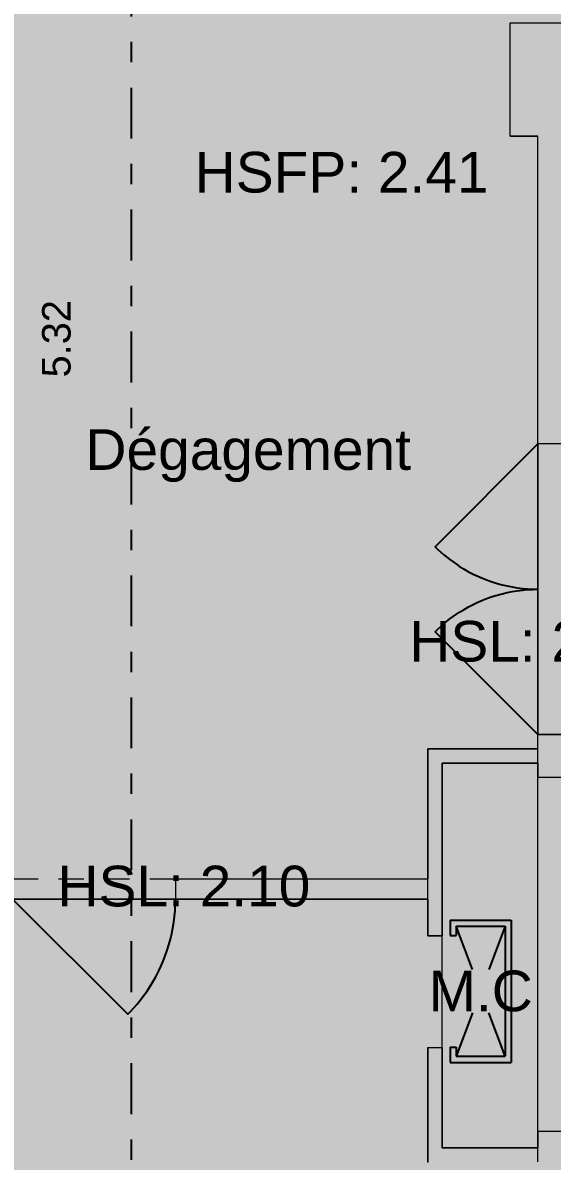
# Model space of a CAD drawing. Header units: metres. Extents: x 96 to 269, y -128 to -61.
# Drawn here: x 119.39 to 121.99, y -81.26 to -75.66 of the extents above; entities that cross this region are included whole.
import ezdxf
from ezdxf.enums import TextEntityAlignment as Align

# ---------------------------------------------------------------- set-up
doc = ezdxf.new("R2010")
doc.units = ezdxf.units.M
doc.header["$PDMODE"] = 3
doc.header["$PDSIZE"] = -2
doc.linetypes.add('CACHE2', pattern=[0.1875, 0.125, -0.0625])
doc.linetypes.add('TIRETPT2', pattern=[0.5, 0.25, -0.125, 0, -0.125])
doc.layers.get('0').update_dxf_attribs({"linetype": 'CONTINUOUS'})
doc.layers.get('Defpoints').update_dxf_attribs({"linetype": 'CONTINUOUS'})
for name, color, linetype in [('GEX_BAT_cloison', 2, 'CONTINUOUS'), ('GEX_BAT_linteau_cloison', 3, 'CACHE2'), ('GEX_BAT_linteau_mur', 6, 'CACHE2'), ('GEX_BAT_mur', 1, 'CONTINUOUS'), ('GEX_EDS_sdp_teinte_contour', 11, 'CONTINUOUS'), ('GEX_EQU_ascenseur', 132, 'CONTINUOUS'), ('GEX_MEP_trait_de_coupe', 21, 'TIRETPT2'), ('GEX_MEP_txt_cot_alti', 51, 'CONTINUOUS'), ('GEX_MEP_txt_cot_plani', 30, 'CONTINUOUS'), ('GEX_MEP_txt_design_commun', 3, 'CONTINUOUS'), ('GEX_MEP_txt_designation', 7, 'CONTINUOUS')]:
    doc.layers.add(name, color=color, linetype=linetype)
for name, color, linetype, true_color in [('GEX_EDS_sdp_2-tremie', 7, 'CONTINUOUS', 0xffff7f), ('GEX_EDS_SU_bureau', 7, 'CONTINUOUS', 0xffdf7f), ('GEX_EDS_SU_palier', 7, 'CONTINUOUS', 0xff7fff), ('GEX_MEP_mur_pochage', 7, 'CONTINUOUS', 0x999999), ('GEX_MEP_ouvrant_porte', 9, 'CONTINUOUS', 0x808080)]:
    doc.layers.add(name, color=color, linetype=linetype, true_color=true_color)
doc.styles.add('G100TXT-cote', font='swissl.ttf')
doc.styles.add('G100TXT-droit', font='swissl.ttf', dxfattribs={"height": 0.2})
doc.styles.add('G100TXT-italic', font='swissli.ttf')
doc.dimstyles.new('G100COT-libre', dxfattribs={"dimtxt": 0.14, "dimasz": 0.18, "dimexe": 0.18, "dimexo": 0.2, "dimgap": 0.09, "dimtad": 0, "dimzin": 0, "dimdsep": 46, "dimtxsty": 'G100TXT-cote', "dimblk1": 'OBLIQUE', "dimblk2": 'OBLIQUE', "dimsah": 1, "dimcen": 0.09, "dimse1": 1, "dimse2": 1, "dimsd1": 1, "dimsd2": 1, "dimclrd": 252, "dimaunit": 2, "dimadec": 3, "dimazin": 0, "dimtfac": 1, "dimtix": 1, "dimtofl": 0, "dimtmove": 0, "dimatfit": 3, "dimldrblk": 'OBLIQUE', "dimfxl": 0.18, "dimtolj": 1, "dimtzin": 0, "dimarcsym": 0})

# ---------------------------------------------------------------- blocks, each defined once
blk = doc.blocks.new('*D18')
at = {"layer": 'Defpoints', "color": 0, "lineweight": 0}
for p in [(119.4307394154024, -74.55540649863848), (119.5582939218441, -74.55540649863848), (119.4307394154027, -79.87040649863812)]:
    blk.add_point(p, dxfattribs=at)
at = {"layer": 'GEX_MEP_txt_cot_plani', "color": 0, "insert": (119.5582939218441, -77.21290649863828), "char_height": 0.14, "attachment_point": 5, "rotation": 90, "style": 'G100TXT-cote'}
blk.add_mtext('\\A1;5.32', dxfattribs=at)
blk = doc.blocks.new('_OBLIQUE')
at = {"color": 0, "linetype": 'ByBlock'}
blk.add_line((-0.5, -0.5), (0.5, 0.5), dxfattribs=at)

msp = doc.modelspace()

# ---------------------------------------------------------------- hatches: boundary and pattern name
at = {"layer": 'GEX_EDS_sdp_2-tremie', "lineweight": 0}
h = msp.add_hatch(color=256, dxfattribs=at)
edge = h.paths.add_edge_path()
edge.add_arc((126.8639727397104, -79.4501321546621), 1.569999999999995, -99.29660184120502, 77.6261611698481, ccw=False)
edge.add_line((126.6103466323148, -80.99951067447168), (124.9775291952574, -80.99951067447167))
edge.add_line((124.9775291952574, -80.99951067447167), (124.9775291952574, -81.11322888838264))
edge.add_line((124.9775291952574, -81.11322888838264), (121.9239727397108, -81.11322888838264))
edge.add_line((121.9239727397108, -81.11322888838264), (121.9239727397108, -81.19322888846428))
edge.add_line((121.9239727397108, -81.19322888846428), (121.4525291952572, -81.19322888846433))
edge.add_line((121.4525291952572, -81.19322888846433), (121.4525291952574, -79.30040649872005))
edge.add_line((121.4525291952574, -79.30040649872005), (121.9239727397107, -79.30040649871997))
edge.add_line((121.9239727397107, -79.30040649871997), (121.9239727397107, -79.37040649871987))
edge.add_line((121.9239727397107, -79.37040649871987), (122.4075291952574, -79.37040649863825))
edge.add_line((122.4075291952574, -79.37040649863825), (122.4075291952574, -79.3304064986383))
edge.add_line((122.4075291952574, -79.3304064986383), (123.2675291952573, -79.33040649863825))
edge.add_line((123.2675291952573, -79.33040649863825), (123.2675291952573, -79.37040649863826))
edge.add_line((123.2675291952573, -79.37040649863826), (123.8575291952573, -79.3704064986382))
edge.add_line((123.8575291952573, -79.3704064986382), (123.8575291952573, -79.33040649863821))
edge.add_line((123.8575291952573, -79.33040649863821), (124.7175291952574, -79.33040649863813))
edge.add_line((124.7175291952574, -79.33040649863813), (124.7175291952574, -79.37040649863816))
edge.add_line((124.7175291952574, -79.37040649863816), (124.9775291952574, -79.37040649863808))
edge.add_line((124.9775291952574, -79.37040649863808), (124.9775291952574, -79.44983358633819))
edge.add_line((124.9775291952574, -79.44983358633819), (126.7139727415892, -79.4501084140905))
edge.add_arc((126.8639727397105, -79.45013215466209), 0.1500000000000039, 179.9909317695924, 423.4199608873015)
edge.add_line((126.9310898725636, -79.31598562851406), (127.2004070312244, -77.91660290241632))
at = {"layer": 'GEX_EDS_sdp_teinte_contour', "lineweight": 0}
h = msp.add_hatch(color=256, dxfattribs=at)
edge = h.paths.add_edge_path()
edge.add_line((115.4625279583747, -70.61822888838573), (115.4625279583746, -71.24402129962621))
edge.add_line((115.4625279583746, -71.24402129962621), (115.6025279583746, -71.2440212996262))
edge.add_line((115.6025279583746, -71.2440212996262), (115.6025279583746, -71.49402129962621))
edge.add_line((115.6025279583746, -71.49402129962621), (115.4325197111948, -71.4940212996263))
edge.add_line((115.4325197111948, -71.4940212996263), (115.4325197111946, -75.60402129962623))
edge.add_line((115.4325197111946, -75.60402129962623), (115.6825291952573, -75.60402129962621))
edge.add_line((115.6825291952573, -75.60402129962621), (115.6825291952573, -76.50830089167971))
edge.add_line((115.6825291952573, -76.50830089167971), (115.6075291952573, -76.50830089167971))
edge.add_line((115.6075291952573, -76.50830089167971), (115.6075291952563, -80.95612328142417))
edge.add_line((115.6075291952563, -80.95612328142417), (115.6703413887801, -80.95612328142414))
edge.add_line((115.6703413887801, -80.95612328142414), (115.6703413887801, -81.31612328142415))
edge.add_line((115.6703413887801, -81.31612328142415), (115.4303413887801, -81.31612328142415))
edge.add_line((115.4303413887801, -81.31612328142415), (115.4303413887799, -84.04612328142416))
edge.add_line((115.4303413887799, -84.04612328142416), (115.6075291952572, -84.04612328142417))
edge.add_line((115.6075291952572, -84.04612328142417), (115.6075291952572, -84.3161232814241))
edge.add_line((115.6075291952572, -84.3161232814241), (115.43034138878, -84.31612328142745))
edge.add_line((115.43034138878, -84.31612328142745), (115.4303413887801, -85.11612328142401))
edge.add_line((115.4303413887801, -85.11612328142401), (128.478383598368, -85.11612328142556))
edge.add_line((128.478383598368, -85.11612328142556), (128.4803319047173, -84.30612328142435))
edge.add_line((128.4803319047173, -84.30612328142435), (128.3803319047172, -84.30612328142432))
edge.add_line((128.3803319047172, -84.30612328142432), (128.3803319047173, -84.00322888838285))
edge.add_line((128.3803319047173, -84.00322888838285), (128.5603319047177, -84.00322888838282))
edge.add_line((128.5603319047177, -84.00322888838282), (128.5603319047173, -81.26322888838352))
edge.add_line((128.5603319047173, -81.26322888838352), (126.8685260406911, -81.26322888838317))
edge.add_line((126.8685260406911, -81.26322888838317), (126.8639727397105, -81.0201321546621))
edge.add_arc((126.8639727397105, -79.45013215466209), 1.570000000000007, 270.0000000000021, 449.8702101483278)
edge.add_line((126.8675291952572, -77.8801361828125), (126.8675291952571, -75.65822888838497))
edge.add_line((126.8675291952571, -75.65822888838497), (128.5675197111858, -75.6582327309888))
edge.add_line((128.5675197111858, -75.6582327309888), (128.5675291952574, -71.46242369065052))
edge.add_line((128.5675291952574, -71.46242369065052), (128.3975291952574, -71.46242369065054))
edge.add_line((128.3975291952574, -71.46242369065054), (128.3975291952574, -71.19822888838515))
edge.add_line((128.3975291952574, -71.19822888838515), (128.4850292633313, -71.19822888838515))
edge.add_line((128.4850292633313, -71.19822888838515), (128.4850292633313, -70.61822888838486))
edge.add_line((128.4850292633313, -70.61822888838486), (115.4625279583747, -70.61822888838573))
at = {"layer": 'GEX_EDS_SU_bureau', "lineweight": 0}
h = msp.add_hatch(color=256, dxfattribs=at)
h.paths.add_polyline_path([(128.5675291952574, -71.46242369065052), (128.3975291952574, -71.46242369065054), (128.3975291952573, -71.19822888838515), (128.4850292633313, -71.19822888838513), (128.4850292633313, -70.61822888838486), (115.4625279583747, -70.61822888838573), (115.4625279583746, -71.24402129962621), (115.6025279583746, -71.24402129962621), (115.6025279583746, -71.49402129962621), (115.4325291952572, -71.4940212996263), (115.4325291952575, -75.60402129962623), (115.6075291952573, -75.60402129962621), (115.6075291952573, -76.50830089167971), (115.6075291952572, -80.95612328142417), (115.6703413887801, -80.95612328142418), (115.6703413887801, -81.31612328142415), (115.4303413887801, -81.31612328142415), (115.4303413887799, -84.04612328142416), (115.6075291952572, -84.04612328142417), (115.6075291952572, -84.3161232814241), (115.43034138878, -84.31612328142404), (115.4203413887801, -85.11612328142401), (128.4803319047172, -85.11612328142422), (128.480331904717, -84.30612328142435), (128.3803319047172, -84.30612328142436), (128.3803319047173, -84.00322888838285), (128.5603319047177, -84.00322888838282), (128.56034138878, -81.26322888838337), (121.382529195257, -81.26322888838264), (121.3825291952571, -80.7004064986386), (121.4525291952571, -80.7004064986386), (121.4525291952571, -80.1504064986384), (121.3825291952571, -80.1504064986384), (121.3825291952571, -79.97040649863845), (118.6125197111939, -79.97040649863801), (118.6125197111945, -74.45540649863852), (125.2125291952516, -74.45540649863882), (125.2125291952516, -75.65822888838522), (128.5675197111944, -75.65822888838517)])
h.paths.add_polyline_path([(118.8725197111946, -71.23040649863853), (118.6125197111946, -71.23040649863853), (118.6125197111946, -71.47040649863855), (118.8725197111946, -71.47040649863855)], flags=16)
h.paths.add_polyline_path([(125.3425291952518, -71.19540649863819), (125.1125291952518, -71.19540649863819), (125.1125291952518, -71.44242369065051), (125.3425291952518, -71.44242369065051)], flags=16)
h.paths.add_polyline_path([(125.32534138878, -84.05540649863859), (125.2953413887801, -84.05540649863859), (125.2953413887801, -84.14040649863861), (125.1553413887801, -84.14040649863861), (125.1553413887801, -84.05540649863859), (125.1253413887801, -84.0554064986386), (125.1253413887801, -84.2554064986386), (125.1553413887801, -84.25540649863859), (125.1553413887801, -84.17040649863861), (125.2953413887801, -84.17040649863861), (125.2953413887801, -84.25540649863859), (125.3253413887801, -84.25540649863859)], flags=16)
h.paths.add_polyline_path([(118.8303413887722, -84.05040649910454), (118.8003413887722, -84.05040649910443), (118.8003413887722, -84.13540649863846), (118.6603413887722, -84.13540649863846), (118.6603413887722, -84.05040649910448), (118.6303413887721, -84.05040649910443), (118.6303413887742, -84.25040649910441), (118.6603413887743, -84.25040649863841), (118.6603413887722, -84.16540649910453), (118.8003413887742, -84.16540649910444), (118.8003413887743, -84.25040649910447), (118.8303413887743, -84.25040649910441)], flags=16)
msp.add_hatch(color=256, dxfattribs=at).paths.add_polyline_path([(121.7875291952573, -75.6582288883853), (125.2125291952516, -75.65822888838522), (125.2125291952516, -74.45540649863882), (118.6125197111945, -74.45540649863852), (118.6125197111939, -79.97040649863801), (121.3825291952571, -79.97040649863845), (121.382529195257, -79.23040649863847), (121.9239727397105, -79.23040649863849), (121.9239727397105, -76.21540649865454), (121.7875291952573, -76.21540649865454)], flags=17)
at = {"layer": 'GEX_EDS_SU_palier', "lineweight": 0}
h = msp.add_hatch(color=256, dxfattribs=at)
edge = h.paths.add_edge_path()
edge.add_line((122.0639727397106, -77.67040649863839), (122.0639727397106, -77.73040649863844))
edge.add_line((122.0639727397106, -77.73040649863844), (121.9239727397104, -77.73040649863856))
edge.add_line((121.9239727397104, -77.73040649863856), (121.9239727397106, -79.16040649863845))
edge.add_line((121.9239727397106, -79.16040649863845), (122.0639727397106, -79.16040649863845))
edge.add_line((122.0639727397106, -79.16040649863845), (122.0639727397105, -79.2304064986383))
edge.add_line((122.0639727397105, -79.2304064986383), (122.4075291952573, -79.23040649863829))
edge.add_line((122.4075291952573, -79.23040649863829), (122.4075291952573, -79.3004064986383))
edge.add_line((122.4075291952573, -79.3004064986383), (122.4375291952574, -79.30040649863831))
edge.add_line((122.4375291952574, -79.30040649863831), (122.4375291952574, -79.3304064986383))
edge.add_line((122.4375291952574, -79.3304064986383), (123.2375291952573, -79.33040649863825))
edge.add_line((123.2375291952573, -79.33040649863825), (123.2375291952573, -79.30040649863825))
edge.add_line((123.2375291952573, -79.30040649863825), (123.2675291952573, -79.30040649863827))
edge.add_line((123.2675291952573, -79.30040649863827), (123.2675291952573, -79.23040649863825))
edge.add_line((123.2675291952573, -79.23040649863825), (123.8575291952573, -79.23040649863822))
edge.add_line((123.8575291952573, -79.23040649863822), (123.8575291952573, -79.30040649863821))
edge.add_line((123.8575291952573, -79.30040649863821), (123.8875291952573, -79.30040649863813))
edge.add_line((123.8875291952573, -79.30040649863813), (123.8875291952573, -79.33040649863821))
edge.add_line((123.8875291952573, -79.33040649863821), (124.6875291952574, -79.33040649863813))
edge.add_line((124.6875291952574, -79.33040649863813), (124.6875291952574, -79.30040649863815))
edge.add_line((124.6875291952574, -79.30040649863815), (124.7175291952573, -79.30040649863804))
edge.add_line((124.7175291952573, -79.30040649863804), (124.7175291952573, -79.23040649863813))
edge.add_line((124.7175291952573, -79.23040649863813), (125.1239727397105, -79.2304064986381))
edge.add_line((125.1239727397105, -79.2304064986381), (125.1239727397105, -79.17040649863813))
edge.add_line((125.1239727397105, -79.17040649863813), (125.2939727397105, -79.17040649863813))
edge.add_line((125.2939727397105, -79.17040649863813), (125.2939727397105, -79.45013215466196))
edge.add_line((125.2939727397105, -79.45013215466196), (126.7139727397105, -79.45013215466209))
edge.add_arc((126.8639727397105, -79.45013215466209), 0.1500000000000057, 63.41996088730161, 180, ccw=False)
edge.add_line((126.9310898725636, -79.31598562851406), (127.2004070312244, -77.9166029024163))
edge.add_arc((126.8639727397107, -79.45013215466048), 1.56999999999838, 77.62616116984319, 89.87021014833444)
edge.add_line((126.8675291952572, -77.8801361828125), (126.8675291952572, -77.67040649863806))
edge.add_line((126.8675291952572, -77.67040649863806), (122.0639727397106, -77.67040649863839))
at = {"layer": 'GEX_MEP_mur_pochage', "lineweight": 0}
h = msp.add_hatch(color=256, dxfattribs=at)
h.dxf.hatch_style = 1
h.paths.add_polyline_path([(129.0136748140202, -70.2529357373112), (128.3779277907005, -70.2529357373112), (128.3779277907005, -70.61822888838486), (128.4850292633313, -70.61822888838486), (128.4850292633313, -71.19822888838513), (128.3975291952574, -71.19822888838515), (128.3975291952574, -71.46242369065054), (128.5675291952574, -71.46242369065052), (128.5675291952572, -75.65822888838485), (121.7875291952573, -75.6582288883853), (121.7875291952572, -76.21540649865454), (121.9239727397106, -76.21540649865454), (121.9239727397106, -77.73040649863847), (122.0639727397106, -77.73040649863844), (122.0639727397106, -77.67040649863839), (124.0139727397106, -77.67040649863841), (124.0139727397106, -77.53040649863841), (122.0639727397106, -77.53040649863838), (122.0639727397106, -75.9204064986385), (124.7739727397107, -75.9204064986385), (124.7739727397107, -77.53040649863843), (124.7139727397106, -77.53040649863841), (124.7139727397106, -77.67040649863841), (124.9539727397106, -77.67040649863843), (124.9539727397106, -77.53040649863843), (124.9139727397107, -77.53040649863843), (124.9139727397107, -75.9204064986385), (126.8675291952572, -75.92040649863851), (126.8675291952572, -77.53040649863844), (125.6539727397106, -77.53040649863844), (125.6539727397106, -77.67040649863844), (126.8675291952572, -77.67040649863846), (126.8675291952572, -77.8801361828125, -2.410351800652942), (125.2939727397105, -79.45013215466193), (125.2939727397105, -79.17040649863813), (125.1239727397105, -79.17040649863813), (125.1239727397105, -79.2304064986381), (124.7175291952573, -79.23040649863813), (124.7175291952574, -79.37040649863816), (124.9775291952574, -79.37040649863808), (124.9775291952574, -81.11322888838264), (122.077529195257, -81.11322888838264), (122.0775291952574, -79.37040649863829), (122.4075291952574, -79.37040649863829), (122.4075291952574, -79.23040649863829), (122.0639727397105, -79.2304064986383), (122.0639727397106, -79.16040649863845), (121.9239727397105, -79.16040649863845), (121.9239727397105, -81.2632288883826), (128.5603319047173, -81.26322888838337), (128.5603319047177, -84.0032288883829), (128.3803319047172, -84.00322888838285), (128.3803319047172, -84.30612328142436), (128.56034138878, -84.30612328142433), (128.56034138878, -85.11612328142556), (128.4964258079556, -85.11612328142556), (128.4964258079556, -85.18150170111286), (128.4885970958586, -85.23238832974363), (129.0136748140202, -85.2323883297437), (129.0136748140202, -81.00105127812988), (127.839433998796, -81.00105127812975, 0.696912166845738), (127.1297068055108, -77.63732764181809), (127.1297068055108, -75.92040649863849), (129.0136748140202, -75.9204064986385)])
h.paths.add_polyline_path([(125.2397068055109, -80.29785555914795, 0.1328569465776412), (125.8885114806247, -81.00105127812952), (125.239706805511, -81.00105127812947)], flags=16)

# ---------------------------------------------------------------- linework, layer by layer
at = {"layer": 'GEX_BAT_cloison', "lineweight": 0}
for p, q in [((121.9239727397105, -79.23040649863837), (121.3825291952572, -79.23040649863837)), ((121.3825291952572, -79.23040649863847), (121.3825291952572, -79.87040649863813)), ((121.9239727397105, -79.30040649863835), (121.4525291952573, -79.30040649863835)), ((121.4525291952573, -79.30040649863844), (121.4525291952573, -80.1504064986384)), ((120.1425291952573, -79.87040649863812), (120.1425291952573, -79.97040649863814)), ((120.1425291952573, -79.87040649863812), (121.3825291952573, -79.87040649863812)), ((120.1425291952573, -79.97040649863811), (121.3825291952573, -79.97040649863811)), ((121.3825291952572, -79.97040649863813), (121.3825291952572, -80.1504064986384)), ((121.3825291952571, -80.1504064986384), (121.4525291952571, -80.1504064986384)), ((121.3825291952571, -80.7004064986386), (121.3825291952571, -81.26540649863819)), ((121.3825291952571, -80.7004064986386), (121.4525291952571, -80.7004064986386)), ((121.4525291952571, -80.7004064986386), (121.4525291952571, -81.19540649863826)), ((121.9239727397106, -81.19540649863823), (121.4525291952571, -81.19540649863823))]:
    msp.add_line(p, q, dxfattribs=at)
at = {"layer": 'GEX_BAT_linteau_cloison', "lineweight": 0}
for p, q in [((119.3425291952573, -79.87040649863812), (120.1425291952573, -79.87040649863812)), ((120.1425291952573, -79.97040649863814), (119.3425291952573, -79.97040649863814))]:
    msp.add_line(p, q, dxfattribs=at)
at = {"layer": 'GEX_BAT_linteau_mur', "lineweight": 0}
msp.add_line((121.9239727397106, -79.16040649863848), (121.9239727397106, -77.73040649863849), dxfattribs=at)
at = {"layer": 'GEX_BAT_mur', "lineweight": 0}
for p, q in [((121.7875291952573, -75.6582288883853), (128.5675291952572, -75.6582288883853)), ((121.7875291952572, -76.21540649865457), (121.7875291952572, -75.6582288883853)), ((121.7875291952573, -76.21540649865454), (121.9239727397106, -76.21540649865454)), ((121.9239727397106, -77.73040649863847), (121.9239727397106, -76.21540649865454)), ((122.0639727397106, -77.73040649863844), (121.9239727397106, -77.73040649863844)), ((121.9239727397105, -81.2632288883826), (121.9239727397105, -79.16040649863845)), ((122.0639727397106, -79.16040649863845), (121.9239727397106, -79.16040649863845))]:
    msp.add_line(p, q, dxfattribs=at)
at = {"layer": 'GEX_EDS_sdp_2-tremie', "lineweight": 0, "flags": 128}
msp.add_lwpolyline([(127.2004070312244, -77.91660290241632, -0.9735002602865889), (126.6103466323148, -80.99951067447168), (124.9775291952574, -80.99951067447168), (124.9775291952574, -81.11322888838264), (121.9239727397108, -81.11322888838264), (121.9239727397108, -81.19322888846428), (121.4525291952572, -81.19322888846428), (121.4525291952572, -79.30040649872005), (121.9239727397107, -79.30040649872005), (121.9239727397107, -79.37040649871987), (122.4075291952574, -79.37040649863825), (122.4075291952574, -79.3304064986383), (123.2675291952573, -79.3304064986383), (123.2675291952573, -79.37040649863826), (123.8575291952573, -79.37040649863826), (123.8575291952573, -79.33040649863821), (124.7175291952574, -79.33040649863821), (124.7175291952574, -79.37040649863816), (124.9775291952574, -79.37040649863816), (124.9775291952574, -79.44983358633819), (126.7139727415892, -79.4501084140905, 1.79349557457266), (126.9310898725636, -79.31598562851406)], format="xyb", close=True, dxfattribs=at)
at = {"layer": 'GEX_EDS_SU_bureau', "lineweight": 0, "flags": 128}
msp.add_lwpolyline([(121.7875291952573, -75.6582288883853), (125.2125291952516, -75.6582288883853), (125.2125291952516, -74.45540649863882), (118.6125197111945, -74.45540649863882), (118.6125197111945, -79.97040649863801), (121.3825291952571, -79.97040649863801), (121.3825291952571, -79.23040649863847), (121.9239727397105, -79.23040649863847), (121.9239727397105, -76.21540649865454), (121.7875291952573, -76.21540649865454)], close=True, dxfattribs=at)
msp.add_lwpolyline([(121.382529195257, -81.26322888838337), (121.382529195257, -80.7004064986386), (121.4525291952571, -80.7004064986386), (121.4525291952571, -80.1504064986384), (121.3825291952571, -80.1504064986384), (121.3825291952571, -79.97040649863845), (118.6125197111939, -79.97040649863845)], dxfattribs=at)
at = {"layer": 'GEX_EDS_SU_palier', "lineweight": 0, "flags": 128}
msp.add_lwpolyline([(122.0639727397106, -77.73040649863844), (121.9239727397104, -77.73040649863844), (121.9239727397104, -79.16040649863845), (122.0639727397106, -79.16040649863845)], dxfattribs=at)
at = {"layer": 'GEX_EQU_ascenseur'}
for p, q in [((121.4925197111947, -80.07322888846466), (121.4925197111947, -80.1482288884646)), ((121.4925197111948, -80.07322888846468), (121.7925197111948, -80.07322888846468)), ((121.7925197111948, -80.07322888846474), (121.7925197111948, -80.7732288884647)), ((121.4925197111947, -80.1482288884646), (121.5225197111947, -80.1482288884646)), ((121.5225197111947, -80.10322888846468), (121.5225197111947, -80.1482288884646)), ((121.5225197111947, -80.10322888846468), (121.7625197111948, -80.10322888846468)), ((121.6025989306206, -80.31677347360022), (121.5225197111947, -80.10322888846471)), ((121.7625197111948, -80.10322888846477), (121.6824404917689, -80.31677347360024)), ((121.7625197111948, -80.10322888846474), (121.7625197111948, -80.7432288884647)), ((121.6025989306206, -80.52968430332909), (121.5225197111947, -80.7432288884647)), ((121.7625197111948, -80.74322888846473), (121.6824404917689, -80.52968430332909)), ((121.4925197111946, -80.69822888846477), (121.4925197111946, -80.77322888846464)), ((121.4925197111947, -80.69822888846477), (121.5225197111946, -80.69822888846477)), ((121.5225197111947, -80.69822888846477), (121.5225197111947, -80.74322888846467)), ((121.5225197111947, -80.74322888846467), (121.7625197111948, -80.74322888846467)), ((121.4925197111947, -80.77322888846467), (121.7925197111948, -80.77322888846467))]:
    msp.add_line(p, q, dxfattribs=at)
at = {"layer": 'GEX_MEP_ouvrant_porte'}
for points in [[(121.9239727397104, -77.73040649863856), (121.4183913909715, -78.23598784695652, 0.05432790184915497), (121.539159725606, -78.33302075693071, 0.1430387188211129), (121.9239727397107, -78.44540649863855, 0.1430387188211129)], [(121.9239727397105, -79.16040649863854), (121.4183913909715, -78.65482515032066, -0.05432790184915497), (121.539159725606, -78.55779224034646, -0.1430387188211129), (121.9239727397107, -78.44540649863853, -0.1430387188211129)], [(119.3425291952573, -79.9704064986382), (119.9082146199485, -80.53609192380085, 0.05432790184915497), (120.0167829108287, -80.4009665144196, 0.1430387188211129), (120.1425291952573, -79.97040649863814, 0.1430387188211129)]]:
    msp.add_lwpolyline(points, format="xyb", dxfattribs=at)
at = {"layer": 'GEX_MEP_trait_de_coupe'}
msp.add_line((119.9251283574318, -68.17773023987536), (119.92512835743, -89.14698638267055), dxfattribs=at)

# ---------------------------------------------------------------- texts
at = {"layer": 'GEX_MEP_txt_cot_alti', "style": 'G100TXT-italic'}
for s, p in [('HSFP: 2.41', (121.6812379436666, -76.39342634531211)), ('HSL: 2.10', (122.5341819955189, -78.70119290768007)), ('HSL: 2.10', (120.8053689087621, -79.90577907813473))]:
    msp.add_text(s, height=0.1999999999999999, dxfattribs=at).set_placement(p, align=Align.MIDDLE_RIGHT)
at = {"layer": 'GEX_MEP_txt_design_commun', "insert": (121.6425197111947, -80.42322888846466), "char_height": 0.2, "width": 1.021995926680233, "attachment_point": 5, "style": 'G100TXT-droit'}
msp.add_mtext('M.C', dxfattribs=at)
at = {"layer": 'GEX_MEP_txt_designation', "insert": (120.5001830227204, -77.78815949314752), "char_height": 0.2, "width": 0.8201384929125197, "attachment_point": 5, "style": 'G100TXT-droit'}
msp.add_mtext('Dégagement', dxfattribs=at)

# ---------------------------------------------------------------- dimensions: what is measured, and where the dimension line sits
at = {"layer": 'GEX_MEP_txt_cot_plani'}
dim = msp.add_linear_dim(base=(119.5582939218441, -74.55540649863848), p1=(119.4307394154027, -79.87040649863812), p2=(119.4307394154024, -74.55540649863848), angle=90, dimstyle='G100COT-libre', dxfattribs=at)
dim.commit()
dim.dimension.update_dxf_attribs({"geometry": '*D18', "text_midpoint": (119.5582939218441, -77.21290649863828)})

doc.saveas('drawing.dxf')
